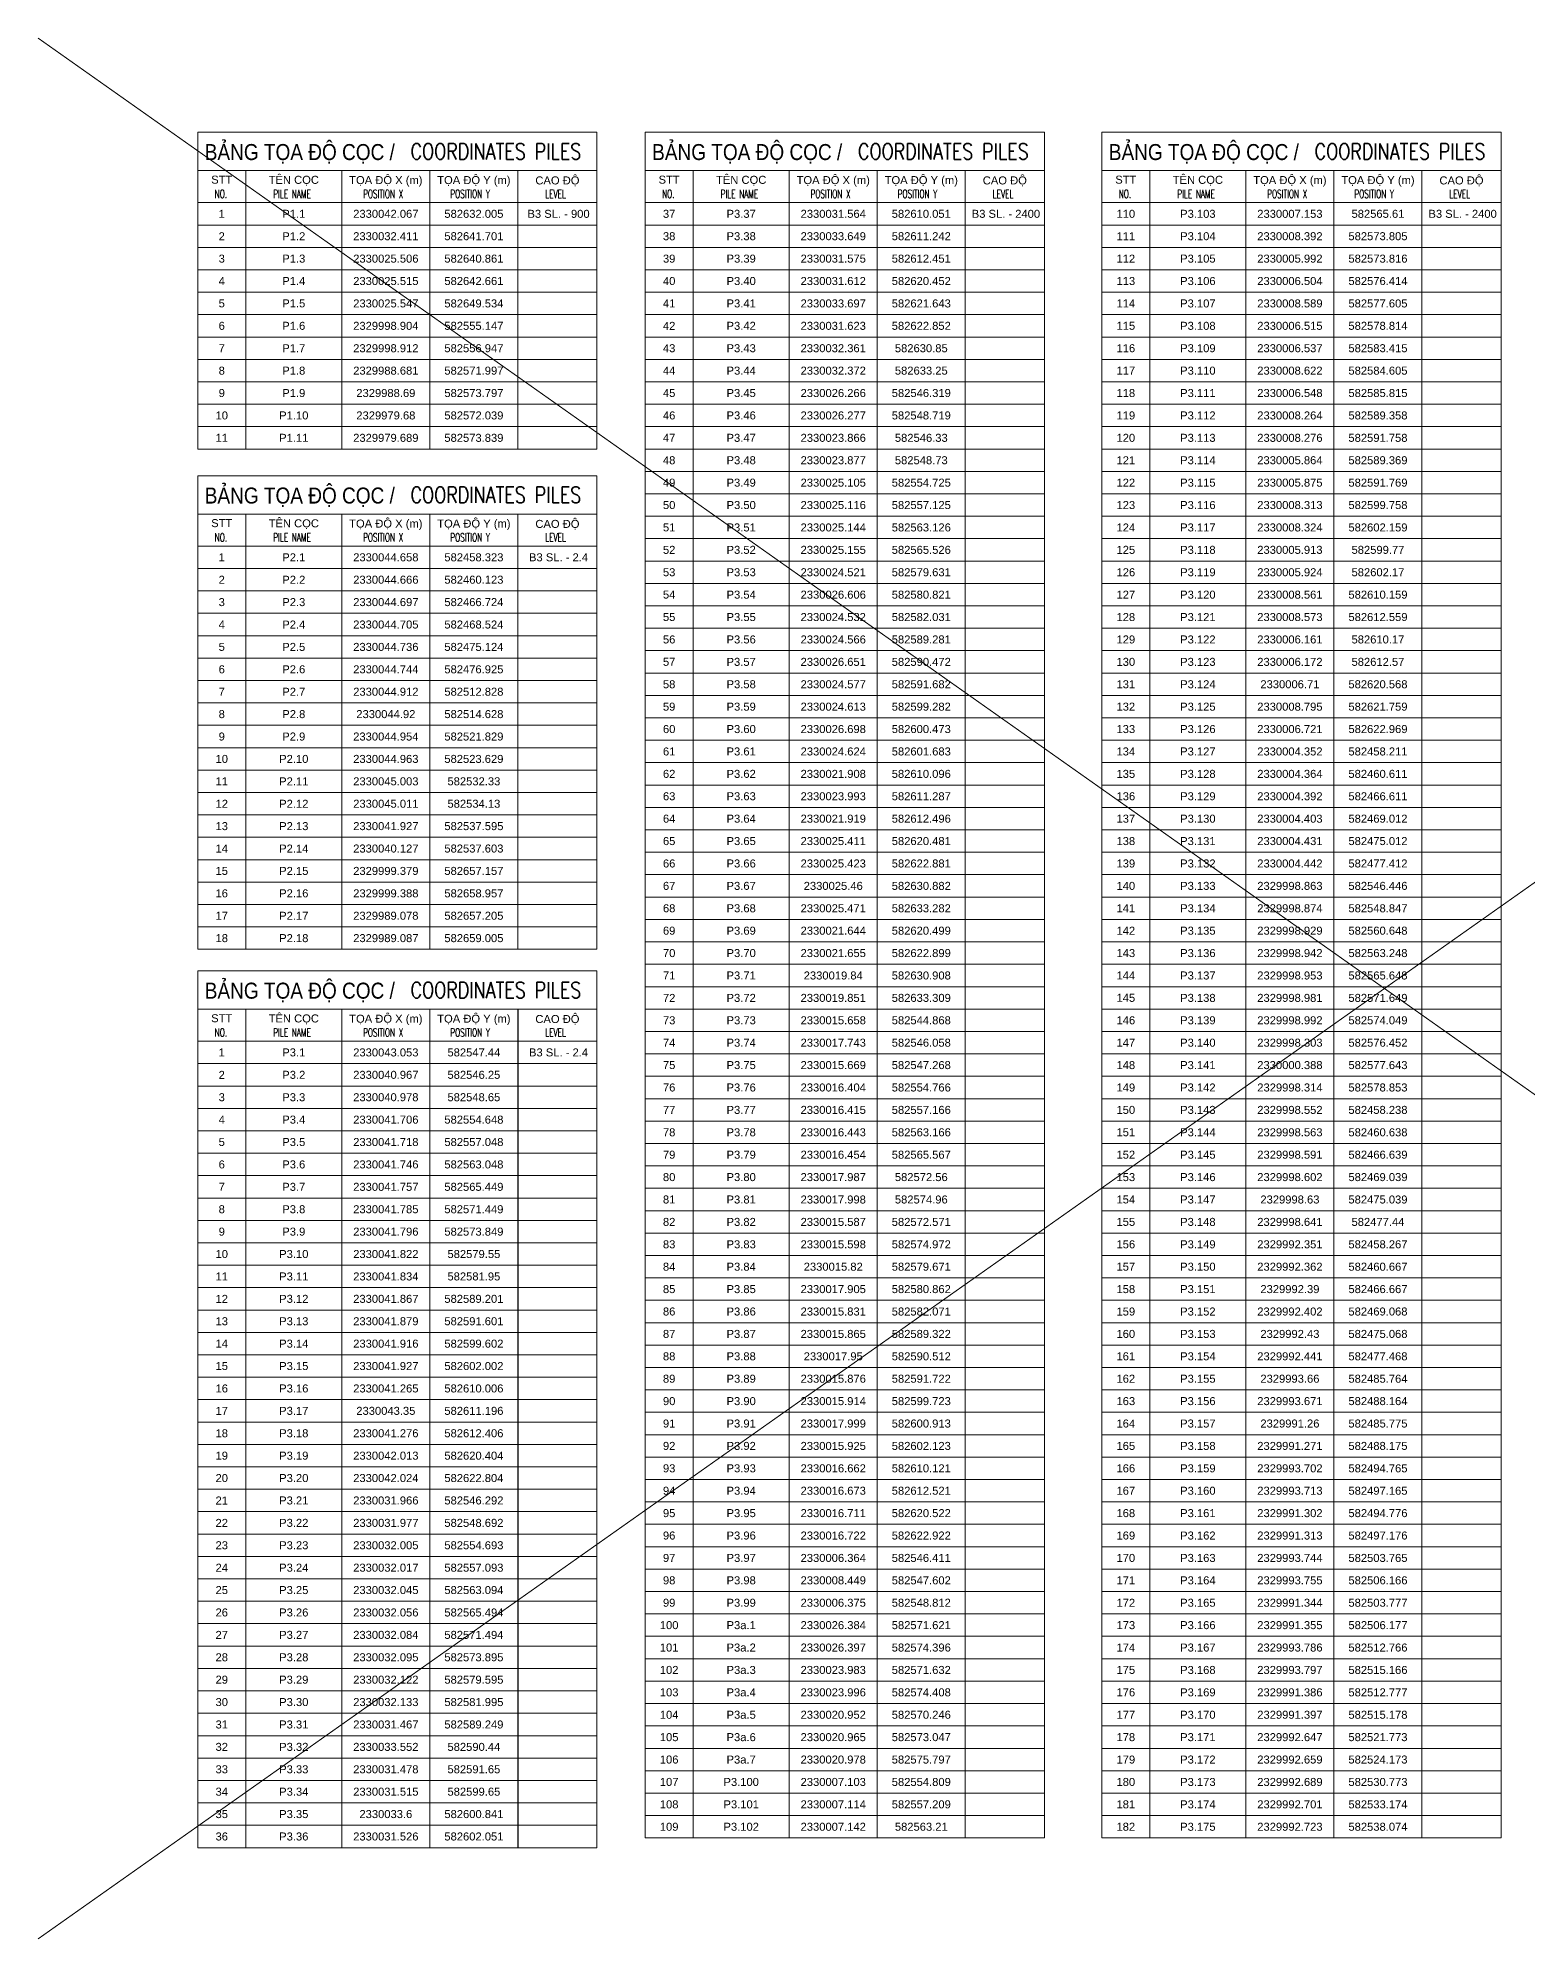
# Model space of a CAD drawing. Header units: millimetres. Extents: x -270655 to 676466, y -1281 to 105022.
# Drawn here: x 310918 to 357453, y 45622 to 105022 of the extents above; entities that cross this region are included whole.
import ezdxf
from ezdxf.enums import TextEntityAlignment as Align

# ---------------------------------------------------------------- set-up
doc = ezdxf.new("R2010")
doc.units = ezdxf.units.MM
doc.layers.get('Defpoints').update_dxf_attribs({"color": 151, "lineweight": 9})
doc.layers.add('00-TT.PilePoint', color=3, linetype='Continuous')
doc.layers.add('IDEA_Text', color=8, linetype='Continuous')
for name, color, linetype, lineweight in [('DTC-KY HIEU', 3, 'Continuous', 20), ('DTC-TEXT2.5', 1, 'Continuous', 20), ('DTC-TEXT5.0', 1, 'Continuous', 20), ('Text E', 8, 'Continuous', 13)]:
    doc.layers.add(name, color=color, linetype=linetype, lineweight=lineweight)
doc.styles.add('arial-3', font='romans.shx', dxfattribs={"width": 0.7})
doc.styles.add('DTC-250', font='arial.ttf', dxfattribs={"width": 0.8})
doc.styles.add('DTC-500', font='arial.ttf', dxfattribs={"width": 0.8})

msp = doc.modelspace()

# ---------------------------------------------------------------- linework, layer by layer
at = {"layer": '00-TT.PilePoint'}
msp.add_line((325906.5, 74674.6), (325906.5, 48474.6), dxfattribs=at)
at = {"layer": 'Defpoints'}
for p, q in [((310918.4, 105021.7), (395018.4, 45621.7)), ((310918.4, 45621.7), (395018.4, 105021.7))]:
    msp.add_line(p, q, dxfattribs=at)
at = {"layer": 'DTC-KY HIEU'}
for p, q in [((315906.5, 102078.7), (328375.5, 102078.7)), ((315906.5, 102078.7), (315906.5, 92178.7)), ((315906.5, 102078.7), (315906.5, 92178.7)), ((328375.5, 102078.7), (328375.5, 92178.7)), ((328375.5, 102078.7), (328375.5, 92178.7)), ((329880, 102078.7), (342349, 102078.7)), ((329880, 102078.7), (329880, 48778.7)), ((329880, 102078.7), (329880, 48778.7)), ((342349, 102078.7), (342349, 48778.7)), ((344143.3, 102078.7), (356612.3, 102078.7)), ((344143.3, 102078.7), (344143.3, 48778.7)), ((344143.3, 102078.7), (344143.3, 48778.7)), ((356612.3, 102078.7), (356612.3, 48778.7)), ((315906.5, 100878.7), (328375.5, 100878.7)), ((317406.5, 100878.7), (317406.5, 92178.7)), ((320406.5, 100878.7), (320406.5, 92178.7)), ((323156.5, 100878.7), (323156.5, 92178.7)), ((325906.5, 100878.7), (325906.5, 92178.7)), ((329880, 100878.7), (342349, 100878.7)), ((331380, 100878.7), (331380, 48778.7)), ((334380, 100878.7), (334380, 48778.7)), ((337130, 100878.7), (337130, 48778.7)), ((339880, 100878.7), (339880, 48778.7)), ((344143.3, 100878.7), (356612.3, 100878.7)), ((345643.3, 100878.7), (345643.3, 48778.7)), ((348643.3, 100878.7), (348643.3, 48778.7)), ((351393.3, 100878.7), (351393.3, 48778.7)), ((354143.3, 100878.7), (354143.3, 48778.7)), ((315906.5, 99878.7), (328375.5, 99878.7)), ((329880, 99878.7), (342349, 99878.7)), ((344143.3, 99878.7), (356612.3, 99878.7)), ((315906.5, 99178.7), (328375.5, 99178.7)), ((329880, 99178.7), (342349, 99178.7)), ((344143.3, 99178.7), (356612.3, 99178.7)), ((315906.5, 98478.7), (328375.5, 98478.7)), ((329880, 98478.7), (342349, 98478.7)), ((344143.3, 98478.7), (356612.3, 98478.7)), ((315906.5, 97778.7), (328375.5, 97778.7)), ((329880, 97778.7), (342349, 97778.7)), ((344143.3, 97778.7), (356612.3, 97778.7)), ((315906.5, 97078.7), (328375.5, 97078.7)), ((329880, 97078.7), (342349, 97078.7)), ((344143.3, 97078.7), (356612.3, 97078.7)), ((315906.5, 96378.7), (328375.5, 96378.7)), ((329880, 96378.7), (342349, 96378.7)), ((344143.3, 96378.7), (356612.3, 96378.7)), ((315906.5, 95678.7), (328375.5, 95678.7)), ((329880, 95678.7), (342349, 95678.7)), ((344143.3, 95678.7), (356612.3, 95678.7)), ((315906.5, 94978.7), (328375.5, 94978.7)), ((329880, 94978.7), (342349, 94978.7)), ((344143.3, 94978.7), (356612.3, 94978.7)), ((315906.5, 94278.7), (328375.5, 94278.7)), ((329880, 94278.7), (342349, 94278.7)), ((344143.3, 94278.7), (356612.3, 94278.7)), ((315906.5, 93578.7), (328375.5, 93578.7)), ((329880, 93578.7), (342349, 93578.7)), ((344143.3, 93578.7), (356612.3, 93578.7)), ((315906.5, 92878.7), (328375.5, 92878.7)), ((329880, 92878.7), (342349, 92878.7)), ((344143.3, 92878.7), (356612.3, 92878.7)), ((315906.5, 92178.7), (328375.5, 92178.7)), ((329880, 92178.7), (342349, 92178.7)), ((344143.3, 92178.7), (356612.3, 92178.7)), ((329880, 91478.7), (342349, 91478.7)), ((344143.3, 91478.7), (356612.3, 91478.7)), ((315906.5, 91345.7), (328375.5, 91345.7)), ((315906.5, 91345.7), (315906.5, 76545.7)), ((315906.5, 91345.7), (315906.5, 76545.7)), ((328375.5, 91345.7), (328375.5, 76545.7)), ((328375.5, 91345.7), (328375.5, 76545.7)), ((329880, 90778.7), (342349, 90778.7)), ((344143.3, 90778.7), (356612.3, 90778.7)), ((315906.5, 90145.7), (328375.5, 90145.7)), ((317406.5, 90145.7), (317406.5, 76545.7)), ((320406.5, 90145.7), (320406.5, 76545.7)), ((323156.5, 90145.7), (323156.5, 76545.7)), ((325906.5, 90145.7), (325906.5, 76545.7)), ((329880, 90078.7), (342349, 90078.7)), ((344143.3, 90078.7), (356612.3, 90078.7)), ((315906.5, 89145.7), (328375.5, 89145.7)), ((329880, 89378.7), (342349, 89378.7)), ((344143.3, 89378.7), (356612.3, 89378.7)), ((329880, 88678.7), (342349, 88678.7)), ((344143.3, 88678.7), (356612.3, 88678.7)), ((315906.5, 88445.7), (328375.5, 88445.7)), ((329880, 87978.7), (342349, 87978.7)), ((344143.3, 87978.7), (356612.3, 87978.7)), ((315906.5, 87745.7), (328375.5, 87745.7)), ((315906.5, 87045.7), (328375.5, 87045.7)), ((329880, 87278.7), (342349, 87278.7)), ((344143.3, 87278.7), (356612.3, 87278.7)), ((315906.5, 86345.7), (328375.5, 86345.7)), ((329880, 86578.7), (342349, 86578.7)), ((344143.3, 86578.7), (356612.3, 86578.7)), ((315906.5, 85645.7), (328375.5, 85645.7)), ((329880, 85878.7), (342349, 85878.7)), ((344143.3, 85878.7), (356612.3, 85878.7)), ((315906.5, 84945.7), (328375.5, 84945.7)), ((329880, 85178.7), (342349, 85178.7)), ((344143.3, 85178.7), (356612.3, 85178.7)), ((329880, 84478.7), (342349, 84478.7)), ((344143.3, 84478.7), (356612.3, 84478.7)), ((315906.5, 84245.7), (328375.5, 84245.7)), ((329880, 83778.7), (342349, 83778.7)), ((344143.3, 83778.7), (356612.3, 83778.7)), ((315906.5, 83545.7), (328375.5, 83545.7)), ((315906.5, 82845.7), (328375.5, 82845.7)), ((329880, 83078.7), (342349, 83078.7)), ((344143.3, 83078.7), (356612.3, 83078.7)), ((315906.5, 82145.7), (328375.5, 82145.7)), ((329880, 82378.7), (342349, 82378.7)), ((344143.3, 82378.7), (356612.3, 82378.7)), ((315906.5, 81445.7), (328375.5, 81445.7)), ((329880, 81678.7), (342349, 81678.7)), ((344143.3, 81678.7), (356612.3, 81678.7)), ((329880, 80978.7), (342349, 80978.7)), ((344143.3, 80978.7), (356612.3, 80978.7)), ((315906.5, 80745.7), (328375.5, 80745.7)), ((329880, 80278.7), (342349, 80278.7)), ((344143.3, 80278.7), (356612.3, 80278.7)), ((315906.5, 80045.7), (328375.5, 80045.7)), ((315906.5, 79345.7), (328375.5, 79345.7)), ((329880, 79578.7), (342349, 79578.7)), ((344143.3, 79578.7), (356612.3, 79578.7)), ((315906.5, 78645.7), (328375.5, 78645.7)), ((329880, 78878.7), (342349, 78878.7)), ((344143.3, 78878.7), (356612.3, 78878.7)), ((315906.5, 77945.7), (328375.5, 77945.7)), ((329880, 78178.7), (342349, 78178.7)), ((344143.3, 78178.7), (356612.3, 78178.7)), ((315906.5, 77245.7), (328375.5, 77245.7)), ((329880, 77478.7), (342349, 77478.7)), ((344143.3, 77478.7), (356612.3, 77478.7)), ((329880, 76778.7), (342349, 76778.7)), ((344143.3, 76778.7), (356612.3, 76778.7)), ((315906.5, 76545.7), (328375.5, 76545.7)), ((329880, 76078.7), (342349, 76078.7)), ((344143.3, 76078.7), (356612.3, 76078.7)), ((315906.5, 75874.6), (328375.5, 75874.6)), ((315906.5, 75874.6), (315906.5, 48474.6)), ((315906.5, 75874.6), (315906.5, 48474.6)), ((328375.5, 75874.6), (328375.5, 48474.6)), ((328375.5, 75874.6), (328375.5, 48474.6)), ((329880, 75378.7), (342349, 75378.7)), ((344143.3, 75378.7), (356612.3, 75378.7)), ((315906.5, 74674.6), (328375.5, 74674.6)), ((317406.5, 74674.6), (317406.5, 48474.6)), ((320406.5, 74674.6), (320406.5, 48474.6)), ((323156.5, 74674.6), (323156.5, 48474.6)), ((329880, 74678.7), (342349, 74678.7)), ((344143.3, 74678.7), (356612.3, 74678.7)), ((315906.5, 73674.6), (328375.5, 73674.6)), ((329880, 73978.7), (342349, 73978.7)), ((344143.3, 73978.7), (356612.3, 73978.7)), ((329880, 73278.7), (342349, 73278.7)), ((344143.3, 73278.7), (356612.3, 73278.7)), ((315906.5, 72974.6), (328375.5, 72974.6)), ((329880, 72578.7), (342349, 72578.7)), ((344143.3, 72578.7), (356612.3, 72578.7)), ((315906.5, 72274.6), (328375.5, 72274.6)), ((329880, 71878.7), (342349, 71878.7)), ((344143.3, 71878.7), (356612.3, 71878.7)), ((315906.5, 71574.6), (328375.5, 71574.6)), ((315906.5, 70874.6), (328375.5, 70874.6)), ((329880, 71178.7), (342349, 71178.7)), ((344143.3, 71178.7), (356612.3, 71178.7)), ((315906.5, 70174.6), (328375.5, 70174.6)), ((329880, 70478.7), (342349, 70478.7)), ((344143.3, 70478.7), (356612.3, 70478.7)), ((329880, 69778.7), (342349, 69778.7)), ((344143.3, 69778.7), (356612.3, 69778.7)), ((315906.5, 69474.6), (328375.5, 69474.6)), ((329880, 69078.7), (342349, 69078.7)), ((344143.3, 69078.7), (356612.3, 69078.7)), ((315906.5, 68774.6), (328375.5, 68774.6)), ((329880, 68378.7), (342349, 68378.7)), ((344143.3, 68378.7), (356612.3, 68378.7)), ((315906.5, 68074.6), (328375.5, 68074.6)), ((315906.5, 67374.6), (328375.5, 67374.6)), ((329880, 67678.7), (342349, 67678.7)), ((344143.3, 67678.7), (356612.3, 67678.7)), ((315906.5, 66674.6), (328375.5, 66674.6)), ((329880, 66978.7), (342349, 66978.7)), ((344143.3, 66978.7), (356612.3, 66978.7)), ((315906.5, 65974.6), (328375.5, 65974.6)), ((329880, 66278.7), (342349, 66278.7)), ((344143.3, 66278.7), (356612.3, 66278.7)), ((329880, 65578.7), (342349, 65578.7)), ((344143.3, 65578.7), (356612.3, 65578.7)), ((315906.5, 65274.6), (328375.5, 65274.6)), ((329880, 64878.7), (342349, 64878.7)), ((344143.3, 64878.7), (356612.3, 64878.7)), ((315906.5, 64574.6), (328375.5, 64574.6)), ((329880, 64178.7), (342349, 64178.7)), ((344143.3, 64178.7), (356612.3, 64178.7)), ((315906.5, 63874.6), (328375.5, 63874.6)), ((315906.5, 63174.6), (328375.5, 63174.6)), ((329880, 63478.7), (342349, 63478.7)), ((344143.3, 63478.7), (356612.3, 63478.7)), ((315906.5, 62474.6), (328375.5, 62474.6)), ((329880, 62778.7), (342349, 62778.7)), ((344143.3, 62778.7), (356612.3, 62778.7)), ((329880, 62078.7), (342349, 62078.7)), ((344143.3, 62078.7), (356612.3, 62078.7)), ((315906.5, 61774.6), (328375.5, 61774.6)), ((329880, 61378.7), (342349, 61378.7)), ((344143.3, 61378.7), (356612.3, 61378.7)), ((315906.5, 61074.6), (328375.5, 61074.6)), ((329880, 60678.7), (342349, 60678.7)), ((344143.3, 60678.7), (356612.3, 60678.7)), ((315906.5, 60374.6), (328375.5, 60374.6)), ((315906.5, 59674.6), (328375.5, 59674.6)), ((329880, 59978.7), (342349, 59978.7)), ((344143.3, 59978.7), (356612.3, 59978.7)), ((315906.5, 58974.6), (328375.5, 58974.6)), ((329880, 59278.7), (342349, 59278.7)), ((344143.3, 59278.7), (356612.3, 59278.7)), ((315906.5, 58274.6), (328375.5, 58274.6)), ((329880, 58578.7), (342349, 58578.7)), ((344143.3, 58578.7), (356612.3, 58578.7)), ((329880, 57878.7), (342349, 57878.7)), ((344143.3, 57878.7), (356612.3, 57878.7)), ((315906.5, 57574.6), (328375.5, 57574.6)), ((329880, 57178.7), (342349, 57178.7)), ((344143.3, 57178.7), (356612.3, 57178.7)), ((315906.5, 56874.6), (328375.5, 56874.6)), ((329880, 56478.7), (342349, 56478.7)), ((344143.3, 56478.7), (356612.3, 56478.7)), ((315906.5, 56174.6), (328375.5, 56174.6)), ((315906.5, 55474.6), (328375.5, 55474.6)), ((329880, 55778.7), (342349, 55778.7)), ((344143.3, 55778.7), (356612.3, 55778.7)), ((315906.5, 54774.6), (328375.5, 54774.6)), ((329880, 55078.7), (342349, 55078.7)), ((344143.3, 55078.7), (356612.3, 55078.7)), ((315906.5, 54074.6), (328375.5, 54074.6)), ((329880, 54378.7), (342349, 54378.7)), ((344143.3, 54378.7), (356612.3, 54378.7)), ((329880, 53678.7), (342349, 53678.7)), ((344143.3, 53678.7), (356612.3, 53678.7)), ((315906.5, 53374.6), (328375.5, 53374.6)), ((329880, 52978.7), (342349, 52978.7)), ((344143.3, 52978.7), (356612.3, 52978.7)), ((315906.5, 52674.6), (328375.5, 52674.6)), ((329880, 52278.7), (342349, 52278.7)), ((344143.3, 52278.7), (356612.3, 52278.7)), ((315906.5, 51974.6), (328375.5, 51974.6)), ((315906.5, 51274.6), (328375.5, 51274.6)), ((329880, 51578.7), (342349, 51578.7)), ((344143.3, 51578.7), (356612.3, 51578.7)), ((315906.5, 50574.6), (328375.5, 50574.6)), ((329880, 50878.7), (342349, 50878.7)), ((344143.3, 50878.7), (356612.3, 50878.7)), ((329880, 50178.7), (342349, 50178.7)), ((344143.3, 50178.7), (356612.3, 50178.7)), ((315906.5, 49874.6), (328375.5, 49874.6)), ((329880, 49478.7), (342349, 49478.7)), ((344143.3, 49478.7), (356612.3, 49478.7)), ((315906.5, 49174.6), (328375.5, 49174.6)), ((329880, 48778.7), (342349, 48778.7)), ((344143.3, 48778.7), (356612.3, 48778.7)), ((315906.5, 48474.6), (328375.5, 48474.6))]:
    msp.add_line(p, q, dxfattribs=at)

# ---------------------------------------------------------------- texts
at = {"layer": 'DTC-TEXT2.5', "style": 'DTC-250'}
for s, p in [('STT', (316656.5, 100596.5)), ('TÊN CỌC', (318906.5, 100596.5)), ('TỌA ĐỘ X (m)', (321781.5, 100578.7)), ('TỌA ĐỘ Y (m)', (324531.5, 100578.7)), ('CAO ĐỘ', (327140.4, 100578.7)), ('STT', (330630, 100596.5)), ('TÊN CỌC', (332880, 100596.5)), ('TỌA ĐỘ X (m)', (335755, 100578.7)), ('TỌA ĐỘ Y (m)', (338505, 100578.7)), ('CAO ĐỘ', (341113.8, 100578.7)), ('STT', (344893.3, 100596.5)), ('TÊN CỌC', (347143.3, 100596.5)), ('TỌA ĐỘ X (m)', (350018.3, 100578.7)), ('TỌA ĐỘ Y (m)', (352768.3, 100578.7)), ('CAO ĐỘ', (355377.1, 100578.7)), ('1', (316656.5, 99528.7)), ('P1.1', (318906.5, 99528.7)), ('2330042.067', (321781.5, 99528.7)), ('582632.005', (324531.5, 99528.7)), ('B3 SL. - 900', (327175.4, 99528.7)), ('37', (330630, 99528.7)), ('P3.37', (332880, 99528.7)), ('2330031.564', (335755, 99528.7)), ('582610.051', (338505, 99528.7)), ('B3 SL. - 2400', (341148.8, 99528.7)), ('110', (344893.3, 99528.7)), ('P3.103', (347143.3, 99528.7)), ('2330007.153', (350018.3, 99528.7)), ('582565.61', (352768.3, 99528.7)), ('B3 SL. - 2400', (355412.1, 99528.7)), ('2', (316656.5, 98828.7)), ('P1.2', (318906.5, 98828.7)), ('2330032.411', (321781.5, 98828.7)), ('582641.701', (324531.5, 98828.7)), ('38', (330630, 98828.7)), ('P3.38', (332880, 98828.7)), ('2330033.649', (335755, 98828.7)), ('582611.242', (338505, 98828.7)), ('111', (344893.3, 98828.7)), ('P3.104', (347143.3, 98828.7)), ('2330008.392', (350018.3, 98828.7)), ('582573.805', (352768.3, 98828.7)), ('3', (316656.5, 98128.7)), ('P1.3', (318906.5, 98128.7)), ('2330025.506', (321781.5, 98128.7)), ('582640.861', (324531.5, 98128.7)), ('39', (330630, 98128.7)), ('P3.39', (332880, 98128.7)), ('2330031.575', (335755, 98128.7)), ('582612.451', (338505, 98128.7)), ('112', (344893.3, 98128.7)), ('P3.105', (347143.3, 98128.7)), ('2330005.992', (350018.3, 98128.7)), ('582573.816', (352768.3, 98128.7)), ('4', (316656.5, 97428.7)), ('P1.4', (318906.5, 97428.7)), ('2330025.515', (321781.5, 97428.7)), ('582642.661', (324531.5, 97428.7)), ('40', (330630, 97428.7)), ('P3.40', (332880, 97428.7)), ('2330031.612', (335755, 97428.7)), ('582620.452', (338505, 97428.7)), ('113', (344893.3, 97428.7)), ('P3.106', (347143.3, 97428.7)), ('2330006.504', (350018.3, 97428.7)), ('582576.414', (352768.3, 97428.7)), ('5', (316656.5, 96728.7)), ('P1.5', (318906.5, 96728.7)), ('2330025.547', (321781.5, 96728.7)), ('582649.534', (324531.5, 96728.7)), ('41', (330630, 96728.7)), ('P3.41', (332880, 96728.7)), ('2330033.697', (335755, 96728.7)), ('582621.643', (338505, 96728.7)), ('114', (344893.3, 96728.7)), ('P3.107', (347143.3, 96728.7)), ('2330008.589', (350018.3, 96728.7)), ('582577.605', (352768.3, 96728.7)), ('6', (316656.5, 96028.7)), ('P1.6', (318906.5, 96028.7)), ('2329998.904', (321781.5, 96028.7)), ('582555.147', (324531.5, 96028.7)), ('42', (330630, 96028.7)), ('P3.42', (332880, 96028.7)), ('2330031.623', (335755, 96028.7)), ('582622.852', (338505, 96028.7)), ('115', (344893.3, 96028.7)), ('P3.108', (347143.3, 96028.7)), ('2330006.515', (350018.3, 96028.7)), ('582578.814', (352768.3, 96028.7)), ('7', (316656.5, 95328.7)), ('P1.7', (318906.5, 95328.7)), ('2329998.912', (321781.5, 95328.7)), ('582556.947', (324531.5, 95328.7)), ('43', (330630, 95328.7)), ('P3.43', (332880, 95328.7)), ('2330032.361', (335755, 95328.7)), ('582630.85', (338505, 95328.7)), ('116', (344893.3, 95328.7)), ('P3.109', (347143.3, 95328.7)), ('2330006.537', (350018.3, 95328.7)), ('582583.415', (352768.3, 95328.7)), ('8', (316656.5, 94628.7)), ('P1.8', (318906.5, 94628.7)), ('2329988.681', (321781.5, 94628.7)), ('582571.997', (324531.5, 94628.7)), ('44', (330630, 94628.7)), ('P3.44', (332880, 94628.7)), ('2330032.372', (335755, 94628.7)), ('582633.25', (338505, 94628.7)), ('117', (344893.3, 94628.7)), ('P3.110', (347143.3, 94628.7)), ('2330008.622', (350018.3, 94628.7)), ('582584.605', (352768.3, 94628.7)), ('9', (316656.5, 93928.7)), ('P1.9', (318906.5, 93928.7)), ('2329988.69', (321781.5, 93928.7)), ('582573.797', (324531.5, 93928.7)), ('45', (330630, 93928.7)), ('P3.45', (332880, 93928.7)), ('2330026.266', (335755, 93928.7)), ('582546.319', (338505, 93928.7)), ('118', (344893.3, 93928.7)), ('P3.111', (347143.3, 93928.7)), ('2330006.548', (350018.3, 93928.7)), ('582585.815', (352768.3, 93928.7)), ('10', (316656.5, 93228.7)), ('P1.10', (318906.5, 93228.7)), ('2329979.68', (321781.5, 93228.7)), ('582572.039', (324531.5, 93228.7)), ('46', (330630, 93228.7)), ('P3.46', (332880, 93228.7)), ('2330026.277', (335755, 93228.7)), ('582548.719', (338505, 93228.7)), ('119', (344893.3, 93228.7)), ('P3.112', (347143.3, 93228.7)), ('2330008.264', (350018.3, 93228.7)), ('582589.358', (352768.3, 93228.7)), ('11', (316656.5, 92528.7)), ('P1.11', (318906.5, 92528.7)), ('2329979.689', (321781.5, 92528.7)), ('582573.839', (324531.5, 92528.7)), ('47', (330630, 92528.7)), ('P3.47', (332880, 92528.7)), ('2330023.866', (335755, 92528.7)), ('582546.33', (338505, 92528.7)), ('120', (344893.3, 92528.7)), ('P3.113', (347143.3, 92528.7)), ('2330008.276', (350018.3, 92528.7)), ('582591.758', (352768.3, 92528.7)), ('48', (330630, 91828.7)), ('P3.48', (332880, 91828.7)), ('2330023.877', (335755, 91828.7)), ('582548.73', (338505, 91828.7)), ('121', (344893.3, 91828.7)), ('P3.114', (347143.3, 91828.7)), ('2330005.864', (350018.3, 91828.7)), ('582589.369', (352768.3, 91828.7)), ('49', (330630, 91128.7)), ('P3.49', (332880, 91128.7)), ('2330025.105', (335755, 91128.7)), ('582554.725', (338505, 91128.7)), ('122', (344893.3, 91128.7)), ('P3.115', (347143.3, 91128.7)), ('2330005.875', (350018.3, 91128.7)), ('582591.769', (352768.3, 91128.7)), ('50', (330630, 90428.7)), ('P3.50', (332880, 90428.7)), ('2330025.116', (335755, 90428.7)), ('582557.125', (338505, 90428.7)), ('123', (344893.3, 90428.7)), ('P3.116', (347143.3, 90428.7)), ('2330008.313', (350018.3, 90428.7)), ('582599.758', (352768.3, 90428.7)), ('STT', (316656.5, 89863.5)), ('TÊN CỌC', (318906.5, 89863.5)), ('TỌA ĐỘ X (m)', (321781.5, 89845.7)), ('TỌA ĐỘ Y (m)', (324531.5, 89845.7)), ('CAO ĐỘ', (327140.4, 89845.7)), ('51', (330630, 89728.7)), ('P3.51', (332880, 89728.7)), ('2330025.144', (335755, 89728.7)), ('582563.126', (338505, 89728.7)), ('124', (344893.3, 89728.7)), ('P3.117', (347143.3, 89728.7)), ('2330008.324', (350018.3, 89728.7)), ('582602.159', (352768.3, 89728.7)), ('52', (330630, 89028.7)), ('P3.52', (332880, 89028.7)), ('2330025.155', (335755, 89028.7)), ('582565.526', (338505, 89028.7)), ('125', (344893.3, 89028.7)), ('P3.118', (347143.3, 89028.7)), ('2330005.913', (350018.3, 89028.7)), ('582599.77', (352768.3, 89028.7)), ('1', (316656.5, 88795.7)), ('P2.1', (318906.5, 88795.7)), ('2330044.658', (321781.5, 88795.7)), ('582458.323', (324531.5, 88795.7)), ('B3 SL. - 2.4', (327175.4, 88795.7)), ('2', (316656.5, 88095.7)), ('P2.2', (318906.5, 88095.7)), ('2330044.666', (321781.5, 88095.7)), ('582460.123', (324531.5, 88095.7)), ('53', (330630, 88328.7)), ('P3.53', (332880, 88328.7)), ('2330024.521', (335755, 88328.7)), ('582579.631', (338505, 88328.7)), ('126', (344893.3, 88328.7)), ('P3.119', (347143.3, 88328.7)), ('2330005.924', (350018.3, 88328.7)), ('582602.17', (352768.3, 88328.7)), ('3', (316656.5, 87395.7)), ('P2.3', (318906.5, 87395.7)), ('2330044.697', (321781.5, 87395.7)), ('582466.724', (324531.5, 87395.7)), ('54', (330630, 87628.7)), ('P3.54', (332880, 87628.7)), ('2330026.606', (335755, 87628.7)), ('582580.821', (338505, 87628.7)), ('127', (344893.3, 87628.7)), ('P3.120', (347143.3, 87628.7)), ('2330008.561', (350018.3, 87628.7)), ('582610.159', (352768.3, 87628.7)), ('4', (316656.5, 86695.7)), ('P2.4', (318906.5, 86695.7)), ('2330044.705', (321781.5, 86695.7)), ('582468.524', (324531.5, 86695.7)), ('55', (330630, 86928.7)), ('P3.55', (332880, 86928.7)), ('2330024.532', (335755, 86928.7)), ('582582.031', (338505, 86928.7)), ('128', (344893.3, 86928.7)), ('P3.121', (347143.3, 86928.7)), ('2330008.573', (350018.3, 86928.7)), ('582612.559', (352768.3, 86928.7)), ('56', (330630, 86228.7)), ('P3.56', (332880, 86228.7)), ('2330024.566', (335755, 86228.7)), ('582589.281', (338505, 86228.7)), ('129', (344893.3, 86228.7)), ('P3.122', (347143.3, 86228.7)), ('2330006.161', (350018.3, 86228.7)), ('582610.17', (352768.3, 86228.7)), ('5', (316656.5, 85995.7)), ('P2.5', (318906.5, 85995.7)), ('2330044.736', (321781.5, 85995.7)), ('582475.124', (324531.5, 85995.7)), ('57', (330630, 85528.7)), ('P3.57', (332880, 85528.7)), ('2330026.651', (335755, 85528.7)), ('582590.472', (338505, 85528.7)), ('130', (344893.3, 85528.7)), ('P3.123', (347143.3, 85528.7)), ('2330006.172', (350018.3, 85528.7)), ('582612.57', (352768.3, 85528.7)), ('6', (316656.5, 85295.7)), ('P2.6', (318906.5, 85295.7)), ('2330044.744', (321781.5, 85295.7)), ('582476.925', (324531.5, 85295.7)), ('58', (330630, 84828.7)), ('P3.58', (332880, 84828.7)), ('2330024.577', (335755, 84828.7)), ('582591.682', (338505, 84828.7)), ('131', (344893.3, 84828.7)), ('P3.124', (347143.3, 84828.7)), ('2330006.71', (350018.3, 84828.7)), ('582620.568', (352768.3, 84828.7)), ('7', (316656.5, 84595.7)), ('P2.7', (318906.5, 84595.7)), ('2330044.912', (321781.5, 84595.7)), ('582512.828', (324531.5, 84595.7)), ('8', (316656.5, 83895.7)), ('P2.8', (318906.5, 83895.7)), ('2330044.92', (321781.5, 83895.7)), ('582514.628', (324531.5, 83895.7)), ('59', (330630, 84128.7)), ('P3.59', (332880, 84128.7)), ('2330024.613', (335755, 84128.7)), ('582599.282', (338505, 84128.7)), ('132', (344893.3, 84128.7)), ('P3.125', (347143.3, 84128.7)), ('2330008.795', (350018.3, 84128.7)), ('582621.759', (352768.3, 84128.7)), ('9', (316656.5, 83195.7)), ('P2.9', (318906.5, 83195.7)), ('2330044.954', (321781.5, 83195.7)), ('582521.829', (324531.5, 83195.7)), ('60', (330630, 83428.7)), ('P3.60', (332880, 83428.7)), ('2330026.698', (335755, 83428.7)), ('582600.473', (338505, 83428.7)), ('133', (344893.3, 83428.7)), ('P3.126', (347143.3, 83428.7)), ('2330006.721', (350018.3, 83428.7)), ('582622.969', (352768.3, 83428.7)), ('10', (316656.5, 82495.7)), ('P2.10', (318906.5, 82495.7)), ('2330044.963', (321781.5, 82495.7)), ('582523.629', (324531.5, 82495.7)), ('61', (330630, 82728.7)), ('P3.61', (332880, 82728.7)), ('2330024.624', (335755, 82728.7)), ('582601.683', (338505, 82728.7)), ('134', (344893.3, 82728.7)), ('P3.127', (347143.3, 82728.7)), ('2330004.352', (350018.3, 82728.7)), ('582458.211', (352768.3, 82728.7)), ('62', (330630, 82028.7)), ('P3.62', (332880, 82028.7)), ('2330021.908', (335755, 82028.7)), ('582610.096', (338505, 82028.7)), ('135', (344893.3, 82028.7)), ('P3.128', (347143.3, 82028.7)), ('2330004.364', (350018.3, 82028.7)), ('582460.611', (352768.3, 82028.7)), ('11', (316656.5, 81795.7)), ('P2.11', (318906.5, 81795.7)), ('2330045.003', (321781.5, 81795.7)), ('582532.33', (324531.5, 81795.7)), ('63', (330630, 81328.7)), ('P3.63', (332880, 81328.7)), ('2330023.993', (335755, 81328.7)), ('582611.287', (338505, 81328.7)), ('136', (344893.3, 81328.7)), ('P3.129', (347143.3, 81328.7)), ('2330004.392', (350018.3, 81328.7)), ('582466.611', (352768.3, 81328.7)), ('12', (316656.5, 81095.7)), ('P2.12', (318906.5, 81095.7)), ('2330045.011', (321781.5, 81095.7)), ('582534.13', (324531.5, 81095.7)), ('13', (316656.5, 80395.7)), ('P2.13', (318906.5, 80395.7)), ('2330041.927', (321781.5, 80395.7)), ('582537.595', (324531.5, 80395.7)), ('64', (330630, 80628.7)), ('P3.64', (332880, 80628.7)), ('2330021.919', (335755, 80628.7)), ('582612.496', (338505, 80628.7)), ('137', (344893.3, 80628.7)), ('P3.130', (347143.3, 80628.7)), ('2330004.403', (350018.3, 80628.7)), ('582469.012', (352768.3, 80628.7)), ('14', (316656.5, 79695.7)), ('P2.14', (318906.5, 79695.7)), ('2330040.127', (321781.5, 79695.7)), ('582537.603', (324531.5, 79695.7)), ('65', (330630, 79928.7)), ('P3.65', (332880, 79928.7)), ('2330025.411', (335755, 79928.7)), ('582620.481', (338505, 79928.7)), ('138', (344893.3, 79928.7)), ('P3.131', (347143.3, 79928.7)), ('2330004.431', (350018.3, 79928.7)), ('582475.012', (352768.3, 79928.7)), ('15', (316656.5, 78995.7)), ('P2.15', (318906.5, 78995.7)), ('2329999.379', (321781.5, 78995.7)), ('582657.157', (324531.5, 78995.7)), ('66', (330630, 79228.7)), ('P3.66', (332880, 79228.7)), ('2330025.423', (335755, 79228.7)), ('582622.881', (338505, 79228.7)), ('139', (344893.3, 79228.7)), ('P3.132', (347143.3, 79228.7)), ('2330004.442', (350018.3, 79228.7)), ('582477.412', (352768.3, 79228.7)), ('16', (316656.5, 78295.7)), ('P2.16', (318906.5, 78295.7)), ('2329999.388', (321781.5, 78295.7)), ('582658.957', (324531.5, 78295.7)), ('67', (330630, 78528.7)), ('P3.67', (332880, 78528.7)), ('2330025.46', (335755, 78528.7)), ('582630.882', (338505, 78528.7)), ('140', (344893.3, 78528.7)), ('P3.133', (347143.3, 78528.7)), ('2329998.863', (350018.3, 78528.7)), ('582546.446', (352768.3, 78528.7)), ('68', (330630, 77828.7)), ('P3.68', (332880, 77828.7)), ('2330025.471', (335755, 77828.7)), ('582633.282', (338505, 77828.7)), ('141', (344893.3, 77828.7)), ('P3.134', (347143.3, 77828.7)), ('2329998.874', (350018.3, 77828.7)), ('582548.847', (352768.3, 77828.7)), ('17', (316656.5, 77595.7)), ('P2.17', (318906.5, 77595.7)), ('2329989.078', (321781.5, 77595.7)), ('582657.205', (324531.5, 77595.7)), ('69', (330630, 77128.7)), ('P3.69', (332880, 77128.7)), ('2330021.644', (335755, 77128.7)), ('582620.499', (338505, 77128.7)), ('142', (344893.3, 77128.7)), ('P3.135', (347143.3, 77128.7)), ('2329998.929', (350018.3, 77128.7)), ('582560.648', (352768.3, 77128.7)), ('18', (316656.5, 76895.7)), ('P2.18', (318906.5, 76895.7)), ('2329989.087', (321781.5, 76895.7)), ('582659.005', (324531.5, 76895.7)), ('70', (330630, 76428.7)), ('P3.70', (332880, 76428.7)), ('2330021.655', (335755, 76428.7)), ('582622.899', (338505, 76428.7)), ('143', (344893.3, 76428.7)), ('P3.136', (347143.3, 76428.7)), ('2329998.942', (350018.3, 76428.7)), ('582563.248', (352768.3, 76428.7)), ('71', (330630, 75728.7)), ('P3.71', (332880, 75728.7)), ('2330019.84', (335755, 75728.7)), ('582630.908', (338505, 75728.7)), ('144', (344893.3, 75728.7)), ('P3.137', (347143.3, 75728.7)), ('2329998.953', (350018.3, 75728.7)), ('582565.648', (352768.3, 75728.7)), ('72', (330630, 75028.7)), ('P3.72', (332880, 75028.7)), ('2330019.851', (335755, 75028.7)), ('582633.309', (338505, 75028.7)), ('145', (344893.3, 75028.7)), ('P3.138', (347143.3, 75028.7)), ('2329998.981', (350018.3, 75028.7)), ('582571.649', (352768.3, 75028.7)), ('STT', (316656.5, 74392.4)), ('TÊN CỌC', (318906.5, 74392.4)), ('TỌA ĐỘ X (m)', (321781.5, 74374.6)), ('TỌA ĐỘ Y (m)', (324531.5, 74374.6)), ('CAO ĐỘ', (327140.4, 74374.6)), ('73', (330630, 74328.7)), ('P3.73', (332880, 74328.7)), ('2330015.658', (335755, 74328.7)), ('582544.868', (338505, 74328.7)), ('146', (344893.3, 74328.7)), ('P3.139', (347143.3, 74328.7)), ('2329998.992', (350018.3, 74328.7)), ('582574.049', (352768.3, 74328.7)), ('74', (330630, 73628.7)), ('P3.74', (332880, 73628.7)), ('2330017.743', (335755, 73628.7)), ('582546.058', (338505, 73628.7)), ('147', (344893.3, 73628.7)), ('P3.140', (347143.3, 73628.7)), ('2329998.303', (350018.3, 73628.7)), ('582576.452', (352768.3, 73628.7)), ('1', (316656.5, 73324.6)), ('P3.1', (318906.5, 73324.6)), ('2330043.053', (321781.5, 73324.6)), ('582547.44', (324531.5, 73324.6)), ('B3 SL. - 2.4', (327175.4, 73324.6)), ('2', (316656.5, 72624.6)), ('P3.2', (318906.5, 72624.6)), ('2330040.967', (321781.5, 72624.6)), ('582546.25', (324531.5, 72624.6)), ('75', (330630, 72928.7)), ('P3.75', (332880, 72928.7)), ('2330015.669', (335755, 72928.7)), ('582547.268', (338505, 72928.7)), ('148', (344893.3, 72928.7)), ('P3.141', (347143.3, 72928.7)), ('2330000.388', (350018.3, 72928.7)), ('582577.643', (352768.3, 72928.7)), ('3', (316656.5, 71924.6)), ('P3.3', (318906.5, 71924.6)), ('2330040.978', (321781.5, 71924.6)), ('582548.65', (324531.5, 71924.6)), ('76', (330630, 72228.7)), ('P3.76', (332880, 72228.7)), ('2330016.404', (335755, 72228.7)), ('582554.766', (338505, 72228.7)), ('149', (344893.3, 72228.7)), ('P3.142', (347143.3, 72228.7)), ('2329998.314', (350018.3, 72228.7)), ('582578.853', (352768.3, 72228.7)), ('4', (316656.5, 71224.6)), ('P3.4', (318906.5, 71224.6)), ('2330041.706', (321781.5, 71224.6)), ('582554.648', (324531.5, 71224.6)), ('77', (330630, 71528.7)), ('P3.77', (332880, 71528.7)), ('2330016.415', (335755, 71528.7)), ('582557.166', (338505, 71528.7)), ('150', (344893.3, 71528.7)), ('P3.143', (347143.3, 71528.7)), ('2329998.552', (350018.3, 71528.7)), ('582458.238', (352768.3, 71528.7)), ('78', (330630, 70828.7)), ('P3.78', (332880, 70828.7)), ('2330016.443', (335755, 70828.7)), ('582563.166', (338505, 70828.7)), ('151', (344893.3, 70828.7)), ('P3.144', (347143.3, 70828.7)), ('2329998.563', (350018.3, 70828.7)), ('582460.638', (352768.3, 70828.7)), ('5', (316656.5, 70524.6)), ('P3.5', (318906.5, 70524.6)), ('2330041.718', (321781.5, 70524.6)), ('582557.048', (324531.5, 70524.6)), ('79', (330630, 70128.7)), ('P3.79', (332880, 70128.7)), ('2330016.454', (335755, 70128.7)), ('582565.567', (338505, 70128.7)), ('152', (344893.3, 70128.7)), ('P3.145', (347143.3, 70128.7)), ('2329998.591', (350018.3, 70128.7)), ('582466.639', (352768.3, 70128.7)), ('6', (316656.5, 69824.6)), ('P3.6', (318906.5, 69824.6)), ('2330041.746', (321781.5, 69824.6)), ('582563.048', (324531.5, 69824.6)), ('80', (330630, 69428.7)), ('P3.80', (332880, 69428.7)), ('2330017.987', (335755, 69428.7)), ('582572.56', (338505, 69428.7)), ('153', (344893.3, 69428.7)), ('P3.146', (347143.3, 69428.7)), ('2329998.602', (350018.3, 69428.7)), ('582469.039', (352768.3, 69428.7)), ('7', (316656.5, 69124.6)), ('P3.7', (318906.5, 69124.6)), ('2330041.757', (321781.5, 69124.6)), ('582565.449', (324531.5, 69124.6)), ('8', (316656.5, 68424.6)), ('P3.8', (318906.5, 68424.6)), ('2330041.785', (321781.5, 68424.6)), ('582571.449', (324531.5, 68424.6)), ('81', (330630, 68728.7)), ('P3.81', (332880, 68728.7)), ('2330017.998', (335755, 68728.7)), ('582574.96', (338505, 68728.7)), ('154', (344893.3, 68728.7)), ('P3.147', (347143.3, 68728.7)), ('2329998.63', (350018.3, 68728.7)), ('582475.039', (352768.3, 68728.7)), ('9', (316656.5, 67724.6)), ('P3.9', (318906.5, 67724.6)), ('2330041.796', (321781.5, 67724.6)), ('582573.849', (324531.5, 67724.6)), ('82', (330630, 68028.7)), ('P3.82', (332880, 68028.7)), ('2330015.587', (335755, 68028.7)), ('582572.571', (338505, 68028.7)), ('155', (344893.3, 68028.7)), ('P3.148', (347143.3, 68028.7)), ('2329998.641', (350018.3, 68028.7)), ('582477.44', (352768.3, 68028.7)), ('10', (316656.5, 67024.6)), ('P3.10', (318906.5, 67024.6)), ('2330041.822', (321781.5, 67024.6)), ('582579.55', (324531.5, 67024.6)), ('83', (330630, 67328.7)), ('P3.83', (332880, 67328.7)), ('2330015.598', (335755, 67328.7)), ('582574.972', (338505, 67328.7)), ('156', (344893.3, 67328.7)), ('P3.149', (347143.3, 67328.7)), ('2329992.351', (350018.3, 67328.7)), ('582458.267', (352768.3, 67328.7)), ('84', (330630, 66628.7)), ('P3.84', (332880, 66628.7)), ('2330015.82', (335755, 66628.7)), ('582579.671', (338505, 66628.7)), ('157', (344893.3, 66628.7)), ('P3.150', (347143.3, 66628.7)), ('2329992.362', (350018.3, 66628.7)), ('582460.667', (352768.3, 66628.7)), ('11', (316656.5, 66324.6)), ('P3.11', (318906.5, 66324.6)), ('2330041.834', (321781.5, 66324.6)), ('582581.95', (324531.5, 66324.6)), ('85', (330630, 65928.7)), ('P3.85', (332880, 65928.7)), ('2330017.905', (335755, 65928.7)), ('582580.862', (338505, 65928.7)), ('158', (344893.3, 65928.7)), ('P3.151', (347143.3, 65928.7)), ('2329992.39', (350018.3, 65928.7)), ('582466.667', (352768.3, 65928.7)), ('12', (316656.5, 65624.6)), ('P3.12', (318906.5, 65624.6)), ('2330041.867', (321781.5, 65624.6)), ('582589.201', (324531.5, 65624.6)), ('86', (330630, 65228.7)), ('P3.86', (332880, 65228.7)), ('2330015.831', (335755, 65228.7)), ('582582.071', (338505, 65228.7)), ('159', (344893.3, 65228.7)), ('P3.152', (347143.3, 65228.7)), ('2329992.402', (350018.3, 65228.7)), ('582469.068', (352768.3, 65228.7)), ('13', (316656.5, 64924.6)), ('P3.13', (318906.5, 64924.6)), ('2330041.879', (321781.5, 64924.6)), ('582591.601', (324531.5, 64924.6)), ('14', (316656.5, 64224.6)), ('P3.14', (318906.5, 64224.6)), ('2330041.916', (321781.5, 64224.6)), ('582599.602', (324531.5, 64224.6)), ('87', (330630, 64528.7)), ('P3.87', (332880, 64528.7)), ('2330015.865', (335755, 64528.7)), ('582589.322', (338505, 64528.7)), ('160', (344893.3, 64528.7)), ('P3.153', (347143.3, 64528.7)), ('2329992.43', (350018.3, 64528.7)), ('582475.068', (352768.3, 64528.7)), ('15', (316656.5, 63524.6)), ('P3.15', (318906.5, 63524.6)), ('2330041.927', (321781.5, 63524.6)), ('582602.002', (324531.5, 63524.6)), ('88', (330630, 63828.7)), ('P3.88', (332880, 63828.7)), ('2330017.95', (335755, 63828.7)), ('582590.512', (338505, 63828.7)), ('161', (344893.3, 63828.7)), ('P3.154', (347143.3, 63828.7)), ('2329992.441', (350018.3, 63828.7)), ('582477.468', (352768.3, 63828.7)), ('89', (330630, 63128.7)), ('P3.89', (332880, 63128.7)), ('2330015.876', (335755, 63128.7)), ('582591.722', (338505, 63128.7)), ('162', (344893.3, 63128.7)), ('P3.155', (347143.3, 63128.7)), ('2329993.66', (350018.3, 63128.7)), ('582485.764', (352768.3, 63128.7)), ('16', (316656.5, 62824.6)), ('P3.16', (318906.5, 62824.6)), ('2330041.265', (321781.5, 62824.6)), ('582610.006', (324531.5, 62824.6)), ('90', (330630, 62428.7)), ('P3.90', (332880, 62428.7)), ('2330015.914', (335755, 62428.7)), ('582599.723', (338505, 62428.7)), ('163', (344893.3, 62428.7)), ('P3.156', (347143.3, 62428.7)), ('2329993.671', (350018.3, 62428.7)), ('582488.164', (352768.3, 62428.7)), ('17', (316656.5, 62124.6)), ('P3.17', (318906.5, 62124.6)), ('2330043.35', (321781.5, 62124.6)), ('582611.196', (324531.5, 62124.6)), ('91', (330630, 61728.7)), ('P3.91', (332880, 61728.7)), ('2330017.999', (335755, 61728.7)), ('582600.913', (338505, 61728.7)), ('164', (344893.3, 61728.7)), ('P3.157', (347143.3, 61728.7)), ('2329991.26', (350018.3, 61728.7)), ('582485.775', (352768.3, 61728.7)), ('18', (316656.5, 61424.6)), ('P3.18', (318906.5, 61424.6)), ('2330041.276', (321781.5, 61424.6)), ('582612.406', (324531.5, 61424.6)), ('19', (316656.5, 60724.6)), ('P3.19', (318906.5, 60724.6)), ('2330042.013', (321781.5, 60724.6)), ('582620.404', (324531.5, 60724.6)), ('92', (330630, 61028.7)), ('P3.92', (332880, 61028.7)), ('2330015.925', (335755, 61028.7)), ('582602.123', (338505, 61028.7)), ('165', (344893.3, 61028.7)), ('P3.158', (347143.3, 61028.7)), ('2329991.271', (350018.3, 61028.7)), ('582488.175', (352768.3, 61028.7)), ('20', (316656.5, 60024.6)), ('P3.20', (318906.5, 60024.6)), ('2330042.024', (321781.5, 60024.6)), ('582622.804', (324531.5, 60024.6)), ('93', (330630, 60328.7)), ('P3.93', (332880, 60328.7)), ('2330016.662', (335755, 60328.7)), ('582610.121', (338505, 60328.7)), ('166', (344893.3, 60328.7)), ('P3.159', (347143.3, 60328.7)), ('2329993.702', (350018.3, 60328.7)), ('582494.765', (352768.3, 60328.7)), ('21', (316656.5, 59324.6)), ('P3.21', (318906.5, 59324.6)), ('2330031.966', (321781.5, 59324.6)), ('582546.292', (324531.5, 59324.6)), ('94', (330630, 59628.7)), ('P3.94', (332880, 59628.7)), ('2330016.673', (335755, 59628.7)), ('582612.521', (338505, 59628.7)), ('167', (344893.3, 59628.7)), ('P3.160', (347143.3, 59628.7)), ('2329993.713', (350018.3, 59628.7)), ('582497.165', (352768.3, 59628.7)), ('95', (330630, 58928.7)), ('P3.95', (332880, 58928.7)), ('2330016.711', (335755, 58928.7)), ('582620.522', (338505, 58928.7)), ('168', (344893.3, 58928.7)), ('P3.161', (347143.3, 58928.7)), ('2329991.302', (350018.3, 58928.7)), ('582494.776', (352768.3, 58928.7)), ('22', (316656.5, 58624.6)), ('P3.22', (318906.5, 58624.6)), ('2330031.977', (321781.5, 58624.6)), ('582548.692', (324531.5, 58624.6)), ('96', (330630, 58228.7)), ('P3.96', (332880, 58228.7)), ('2330016.722', (335755, 58228.7)), ('582622.922', (338505, 58228.7)), ('169', (344893.3, 58228.7)), ('P3.162', (347143.3, 58228.7)), ('2329991.313', (350018.3, 58228.7)), ('582497.176', (352768.3, 58228.7)), ('23', (316656.5, 57924.6)), ('P3.23', (318906.5, 57924.6)), ('2330032.005', (321781.5, 57924.6)), ('582554.693', (324531.5, 57924.6)), ('97', (330630, 57528.7)), ('P3.97', (332880, 57528.7)), ('2330006.364', (335755, 57528.7)), ('582546.411', (338505, 57528.7)), ('170', (344893.3, 57528.7)), ('P3.163', (347143.3, 57528.7)), ('2329993.744', (350018.3, 57528.7)), ('582503.765', (352768.3, 57528.7)), ('24', (316656.5, 57224.6)), ('P3.24', (318906.5, 57224.6)), ('2330032.017', (321781.5, 57224.6)), ('582557.093', (324531.5, 57224.6)), ('25', (316656.5, 56524.6)), ('P3.25', (318906.5, 56524.6)), ('2330032.045', (321781.5, 56524.6)), ('582563.094', (324531.5, 56524.6)), ('98', (330630, 56828.7)), ('P3.98', (332880, 56828.7)), ('2330008.449', (335755, 56828.7)), ('582547.602', (338505, 56828.7)), ('171', (344893.3, 56828.7)), ('P3.164', (347143.3, 56828.7)), ('2329993.755', (350018.3, 56828.7)), ('582506.166', (352768.3, 56828.7)), ('26', (316656.5, 55824.6)), ('P3.26', (318906.5, 55824.6)), ('2330032.056', (321781.5, 55824.6)), ('582565.494', (324531.5, 55824.6)), ('99', (330630, 56128.7)), ('P3.99', (332880, 56128.7)), ('2330006.375', (335755, 56128.7)), ('582548.812', (338505, 56128.7)), ('172', (344893.3, 56128.7)), ('P3.165', (347143.3, 56128.7)), ('2329991.344', (350018.3, 56128.7)), ('582503.777', (352768.3, 56128.7)), ('27', (316656.5, 55124.6)), ('P3.27', (318906.5, 55124.6)), ('2330032.084', (321781.5, 55124.6)), ('582571.494', (324531.5, 55124.6)), ('100', (330630, 55428.7)), ('P3a.1', (332880, 55428.7)), ('2330026.384', (335755, 55428.7)), ('582571.621', (338505, 55428.7)), ('173', (344893.3, 55428.7)), ('P3.166', (347143.3, 55428.7)), ('2329991.355', (350018.3, 55428.7)), ('582506.177', (352768.3, 55428.7)), ('101', (330630, 54728.7)), ('P3a.2', (332880, 54728.7)), ('2330026.397', (335755, 54728.7)), ('582574.396', (338505, 54728.7)), ('174', (344893.3, 54728.7)), ('P3.167', (347143.3, 54728.7)), ('2329993.786', (350018.3, 54728.7)), ('582512.766', (352768.3, 54728.7)), ('28', (316656.5, 54424.6)), ('P3.28', (318906.5, 54424.6)), ('2330032.095', (321781.5, 54424.6)), ('582573.895', (324531.5, 54424.6)), ('102', (330630, 54028.7)), ('P3a.3', (332880, 54028.7)), ('2330023.983', (335755, 54028.7)), ('582571.632', (338505, 54028.7)), ('175', (344893.3, 54028.7)), ('P3.168', (347143.3, 54028.7)), ('2329993.797', (350018.3, 54028.7)), ('582515.166', (352768.3, 54028.7)), ('29', (316656.5, 53724.6)), ('P3.29', (318906.5, 53724.6)), ('2330032.122', (321781.5, 53724.6)), ('582579.595', (324531.5, 53724.6)), ('30', (316656.5, 53024.6)), ('P3.30', (318906.5, 53024.6)), ('2330032.133', (321781.5, 53024.6)), ('582581.995', (324531.5, 53024.6)), ('103', (330630, 53328.7)), ('P3a.4', (332880, 53328.7)), ('2330023.996', (335755, 53328.7)), ('582574.408', (338505, 53328.7)), ('176', (344893.3, 53328.7)), ('P3.169', (347143.3, 53328.7)), ('2329991.386', (350018.3, 53328.7)), ('582512.777', (352768.3, 53328.7)), ('31', (316656.5, 52324.6)), ('P3.31', (318906.5, 52324.6)), ('2330031.467', (321781.5, 52324.6)), ('582589.249', (324531.5, 52324.6)), ('104', (330630, 52628.7)), ('P3a.5', (332880, 52628.7)), ('2330020.952', (335755, 52628.7)), ('582570.246', (338505, 52628.7)), ('177', (344893.3, 52628.7)), ('P3.170', (347143.3, 52628.7)), ('2329991.397', (350018.3, 52628.7)), ('582515.178', (352768.3, 52628.7)), ('32', (316656.5, 51624.6)), ('P3.32', (318906.5, 51624.6)), ('2330033.552', (321781.5, 51624.6)), ('582590.44', (324531.5, 51624.6)), ('105', (330630, 51928.7)), ('P3a.6', (332880, 51928.7)), ('2330020.965', (335755, 51928.7)), ('582573.047', (338505, 51928.7)), ('178', (344893.3, 51928.7)), ('P3.171', (347143.3, 51928.7)), ('2329992.647', (350018.3, 51928.7)), ('582521.773', (352768.3, 51928.7)), ('106', (330630, 51228.7)), ('P3a.7', (332880, 51228.7)), ('2330020.978', (335755, 51228.7)), ('582575.797', (338505, 51228.7)), ('179', (344893.3, 51228.7)), ('P3.172', (347143.3, 51228.7)), ('2329992.659', (350018.3, 51228.7)), ('582524.173', (352768.3, 51228.7)), ('33', (316656.5, 50924.6)), ('P3.33', (318906.5, 50924.6)), ('2330031.478', (321781.5, 50924.6)), ('582591.65', (324531.5, 50924.6)), ('107', (330630, 50528.7)), ('P3.100', (332880, 50528.7)), ('2330007.103', (335755, 50528.7)), ('582554.809', (338505, 50528.7)), ('180', (344893.3, 50528.7)), ('P3.173', (347143.3, 50528.7)), ('2329992.689', (350018.3, 50528.7)), ('582530.773', (352768.3, 50528.7)), ('34', (316656.5, 50224.6)), ('P3.34', (318906.5, 50224.6)), ('2330031.515', (321781.5, 50224.6)), ('582599.65', (324531.5, 50224.6)), ('108', (330630, 49828.7)), ('P3.101', (332880, 49828.7)), ('2330007.114', (335755, 49828.7)), ('582557.209', (338505, 49828.7)), ('181', (344893.3, 49828.7)), ('P3.174', (347143.3, 49828.7)), ('2329992.701', (350018.3, 49828.7)), ('582533.174', (352768.3, 49828.7)), ('35', (316656.5, 49524.6)), ('P3.35', (318906.5, 49524.6)), ('2330033.6', (321781.5, 49524.6)), ('582600.841', (324531.5, 49524.6)), ('36', (316656.5, 48824.6)), ('P3.36', (318906.5, 48824.6)), ('2330031.526', (321781.5, 48824.6)), ('582602.051', (324531.5, 48824.6)), ('109', (330630, 49128.7)), ('P3.102', (332880, 49128.7)), ('2330007.142', (335755, 49128.7)), ('582563.21', (338505, 49128.7)), ('182', (344893.3, 49128.7)), ('P3.175', (347143.3, 49128.7)), ('2329992.723', (350018.3, 49128.7)), ('582538.074', (352768.3, 49128.7))]:
    msp.add_text(s, height=250, dxfattribs=at).set_placement(p, align=Align.MIDDLE)
at = {"layer": 'DTC-TEXT5.0', "style": 'DTC-500', "width": 0.85}
for p in [(319094.4, 101478.7), (333067.9, 101478.7), (347331.1, 101478.7), (319094.4, 90745.7), (319094.4, 75274.6)]:
    msp.add_text('BẢNG TỌA ĐỘ CỌC /', height=500, dxfattribs=at).set_placement(p, align=Align.MIDDLE)
at = {"layer": 'IDEA_Text', "style": 'arial-3', "width": 0.8}
for p in [(325219.9, 101228.2), (339193.4, 101228.2), (353456.6, 101228.2), (325219.9, 90495.2), (325219.9, 75024.2)]:
    msp.add_text('COORDINATES PILES', height=500, dxfattribs=at).set_placement(p, align=Align.CENTER)
at = {"layer": 'Text E', "style": 'arial-3', "width": 0.65}
for s, p in [('NO.', (316437.3, 100021.9)), ('PILE NAME', (318264.3, 100021.9)), ('POSITION X', (321071.4, 100021.9)), ('POSITION Y', (323794.8, 100021.9)), ('LEVEL', (326761.9, 100021.9)), ('NO.', (330410.8, 100021.9)), ('PILE NAME', (332237.8, 100021.9)), ('POSITION X', (335044.9, 100021.9)), ('POSITION Y', (337768.3, 100021.9)), ('LEVEL', (340735.4, 100021.9)), ('NO.', (344674, 100021.9)), ('PILE NAME', (346501, 100021.9)), ('POSITION X', (349308.1, 100021.9)), ('POSITION Y', (352031.5, 100021.9)), ('LEVEL', (354998.6, 100021.9)), ('NO.', (316437.3, 89288.9)), ('PILE NAME', (318264.3, 89288.9)), ('POSITION X', (321071.4, 89288.9)), ('POSITION Y', (323794.8, 89288.9)), ('LEVEL', (326761.9, 89288.9)), ('NO.', (316437.3, 73817.9)), ('PILE NAME', (318264.3, 73817.9)), ('POSITION X', (321071.4, 73817.9)), ('POSITION Y', (323794.8, 73817.9)), ('LEVEL', (326761.9, 73817.9))]:
    msp.add_text(s, height=257.14, dxfattribs=at).set_placement(p)

doc.saveas('drawing.dxf')
